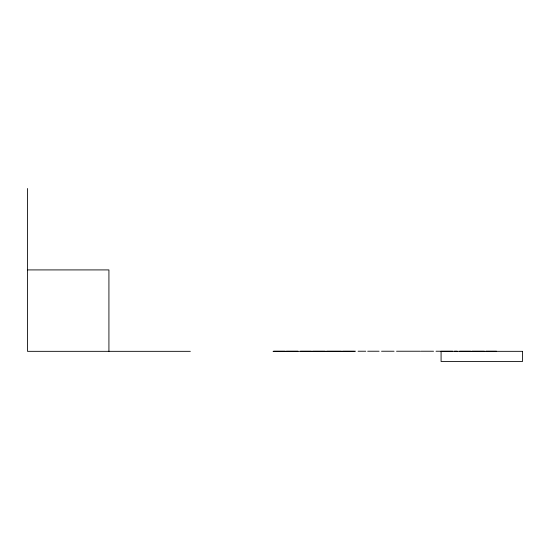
<?xml version="1.0" encoding="UTF-8"?>
<svg xmlns="http://www.w3.org/2000/svg" width="550" height="550" viewBox="0 0 550 550"><rect width="100%" height="100%" fill="white"/><g stroke="black" fill="none" stroke-linecap="round" stroke-linejoin="round"><path stroke-width="0.82" d="M27.5 269.913L108.921 269.913L108.921 351.333M273.694 351.23L285.271 351.23M286.364 351.23L297.921 351.23M300.348 351.23L311.41 351.23M312.634 351.23L325.174 351.23M326.734 351.23L341.419 351.23M342.609 351.23L355.575 351.23M358.084 351.23L365.777 351.23M367.682 351.23L379.087 351.23M381.521 351.23L394.061 351.23M396.536 351.23L420.344 351.23M421.011 351.23L433.551 351.23M436.019 351.23L443.719 351.23M444.118 351.23L452.712 351.23M454.403 351.23L457.181 351.23M459.601 351.23L470.663 351.23M471.886 351.23L484.426 351.23M486.001 351.23L496.499 351.23M190.341 351.333L27.5 351.333L27.5 188.492M273.061 351.333L354.482 351.333M522.5 351.333L441.079 351.333L441.079 361.508L522.5 361.508L522.5 351.333"/></g></svg>
